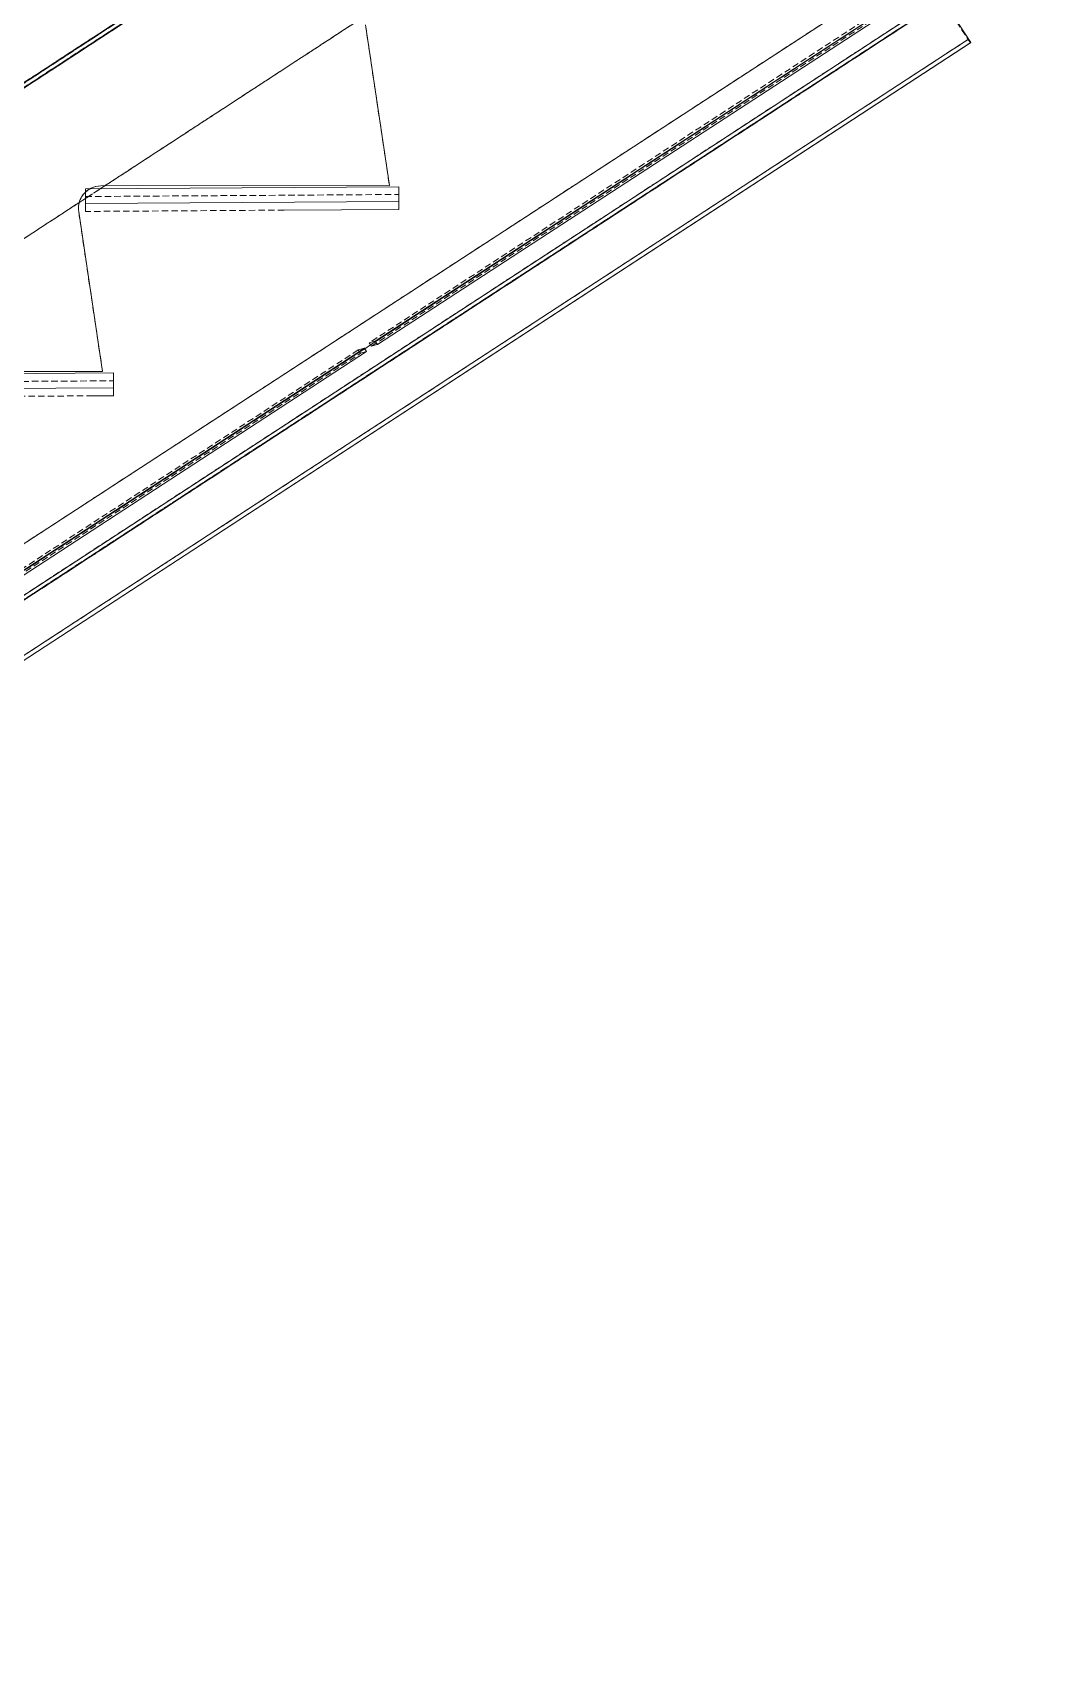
# Model space of a CAD drawing. Header units: inches. Extents: x -301 to 39679, y -468 to 370.
# Drawn here: x 2375.5 to 2414.3, y 215.7 to 279.3 of the extents above; entities that cross this region are included whole.
import ezdxf

# ---------------------------------------------------------------- set-up
doc = ezdxf.new("R2010")
doc.units = ezdxf.units.IN
doc.header["$MEASUREMENT"] = 0
doc.linetypes.add('DASHED2', pattern=[0.375, 0.25, -0.125])

msp = doc.modelspace()

# ---------------------------------------------------------------- linework, layer by layer
at = {"color": 253, "linetype": 'DASHED2', "lineweight": 0, "extrusion": (2.44897e-16, 1, 1.2238e-14)}
for p, q in [((2411.8835, 301.31806), (2290.94863, 222.41582)), ((2291.03469, 222.28391), (2411.96956, 301.18615)), ((2411.81577, 301.29765), (2291.14461, 222.56744)), ((2291.1554, 222.5509), (2411.85467, 301.29941)), ((2411.97175, 301.18774), (2291.23252, 222.41315)), ((2291.23252, 222.43674), (2411.90183, 301.16574)), ((2291.23252, 222.43701), (2411.86444, 301.14162)), ((2411.88351, 301.13), (2310.5275, 235.00172)), ((2310.52803, 235.0021), (2411.88398, 301.13035)), ((2401.71934, 294.49853), (2354.20343, 263.49746)), ((2354.20396, 263.49784), (2401.71986, 294.49891)), ((2411.88369, 278.91948), (2401.71934, 294.49853)), ((2401.71986, 294.49891), (2411.88421, 278.91986)), ((2413.57394, 284.50297), (2310.9234, 217.64642)), ((2413.99937, 283.84977), (2388.54622, 267.27207)), ((2388.59832, 267.19207), (2414.05147, 283.76977)), ((2414.05214, 283.77025), (2388.59899, 267.19254)), ((2388.63218, 267.14009), (2414.08533, 283.71779)), ((2412.83112, 281.88906), (2311.38435, 215.71353)), ((2410.74031, 280.70015), (2314.31299, 217.78752)), ((2410.7427, 280.70189), (2314.31538, 217.78926)), ((2314.3888, 217.67132), (2410.82434, 280.57794)), ((2314.40152, 217.65722), (2410.82637, 280.56824)), ((2319.62428, 221.05896), (2410.83203, 280.56615)), ((2410.83201, 280.56618), (2319.6248, 221.05934)), ((2411.89855, 278.93031), (2410.7427, 280.70189)), ((2378.28352, 273.36522), (2388.43276, 279.98575)), ((2388.43204, 279.98323), (2378.28668, 273.36523)), ((2388.40762, 279.6146), (2389.33695, 273.38127)), ((2411.79762, 279.05139), (2315.3703, 216.13876)), ((2411.79762, 279.05139), (2411.81301, 279.0626)), ((2411.88369, 278.91948), (2411.79762, 279.05139)), ((2377.53475, 272.95248), (2389.69892, 273.03287)), ((2377.53525, 272.87711), (2378.12111, 273.25928)), ((2378.1243, 273.2593), (2377.53526, 272.87506)), ((2377.53857, 272.37447), (2377.53526, 272.8751)), ((2377.759, 273.27693), (2377.75836, 273.27662)), ((2389.69892, 273.03287), (2389.69892, 273.3358)), ((2389.70274, 272.45486), (2389.69892, 273.03287)), ((2367.22516, 266.15166), (2377.2987, 272.72281)), ((2377.29801, 272.7203), (2367.22832, 266.15166)), ((2377.27619, 272.361), (2378.19956, 266.16759)), ((2385.25054, 272.42543), (2377.53857, 272.37447)), ((2377.53857, 272.37447), (2377.53857, 272.37469)), ((2388.54622, 267.27207), (2388.54704, 267.27229)), ((2388.54622, 267.27207), (2388.59832, 267.19207)), ((2388.12726, 266.99919), (2362.88359, 250.55793)), ((2362.93569, 250.47793), (2388.37584, 267.04717)), ((2388.37582, 267.04719), (2362.93635, 250.47841)), ((2362.96954, 250.42595), (2388.21321, 266.86722)), ((2388.12726, 266.99919), (2388.12808, 266.99942)), ((2388.21321, 266.86722), (2388.12726, 266.99919)), ((2388.21321, 266.86722), (2388.45025, 266.93291)), ((2378.6263, 265.80145), (2378.6263, 266.10437)), ((2366.46213, 265.72106), (2378.6263, 265.80145)), ((2377.82378, 265.21811), (2366.46595, 265.14305)), ((2378.63012, 265.22344), (2378.6263, 265.80145))]:
    msp.add_line(p, q, dxfattribs=at)
at = {"color": 0, "linetype": 'Continuous', "lineweight": 0, "extrusion": (2.44897e-16, 1, 1.2238e-14)}
for p, q in [((2291.14697, 222.56915), (2411.81813, 301.29936)), ((2411.86507, 301.14193), (2291.23303, 222.43724)), ((2291.23303, 222.43724), (2411.86507, 301.14193)), ((2310.92407, 217.6469), (2413.5746, 284.50345)), ((2388.78326, 267.33776), (2414.23641, 283.91546)), ((2414.32237, 283.78348), (2388.86922, 267.20578)), ((2314.3159, 217.78964), (2410.74322, 280.70227)), ((2314.3159, 217.78964), (2410.74322, 280.70227)), ((2410.82928, 280.57036), (2314.40196, 217.65773)), ((2410.74322, 280.70227), (2411.89907, 278.93069)), ((2388.40825, 279.61491), (2389.33758, 273.38158)), ((2315.38569, 216.14997), (2411.81301, 279.0626)), ((2315.45637, 216.00685), (2411.88369, 278.91948)), ((2315.47122, 216.01768), (2411.89855, 278.93031)), ((2411.89907, 278.93069), (2315.47175, 216.01806)), ((2411.89907, 278.93069), (2315.47175, 216.01806)), ((2364.36779, 247.91841), (2411.88369, 278.91948)), ((2411.88421, 278.91986), (2364.36831, 247.91879)), ((2411.81301, 279.0626), (2411.89907, 278.93069)), ((2411.88369, 278.91948), (2411.89907, 278.93069)), ((2411.88369, 278.91948), (2411.88421, 278.91986)), ((2411.89855, 278.93031), (2411.89907, 278.93069)), ((2377.53526, 272.87506), (2377.29801, 272.7203)), ((2377.2987, 272.72281), (2377.53525, 272.87711)), ((2389.69892, 273.3358), (2377.53475, 273.25541)), ((2377.53475, 273.25541), (2377.53475, 272.95248)), ((2377.53857, 272.6774), (2377.53475, 273.25541)), ((2377.53526, 272.8751), (2377.53475, 272.95248)), ((2378.12111, 273.25928), (2378.28352, 273.36522)), ((2378.28668, 273.36523), (2378.1243, 273.2593)), ((2389.33695, 273.38127), (2378.14034, 273.36502)), ((2389.33758, 273.38158), (2378.14097, 273.36532)), ((2389.33758, 273.38158), (2389.33695, 273.38127)), ((2389.70274, 272.75779), (2389.69892, 273.3358)), ((2377.27682, 272.3613), (2378.20019, 266.1679)), ((2377.53857, 272.6774), (2389.70274, 272.75779)), ((2377.53857, 272.37469), (2377.53857, 272.6774)), ((2389.70274, 272.45486), (2385.25054, 272.42543)), ((2389.70274, 272.75779), (2389.70274, 272.45486)), ((2388.59899, 267.19254), (2388.37582, 267.04719)), ((2388.37584, 267.04717), (2388.59832, 267.19207)), ((2388.54704, 267.27229), (2388.78326, 267.33776)), ((2388.59832, 267.19207), (2388.63218, 267.14009)), ((2388.63218, 267.14009), (2388.86922, 267.20578)), ((2388.86922, 267.20578), (2388.78326, 267.33776)), ((2363.12063, 250.62362), (2388.36429, 267.06489)), ((2388.45025, 266.93291), (2363.20658, 250.49164)), ((2388.12808, 266.99942), (2388.36429, 267.06489)), ((2388.36429, 267.06489), (2388.45025, 266.93291)), ((2378.6263, 266.10437), (2366.46213, 266.02398)), ((2378.19956, 266.16759), (2367.094, 266.15147)), ((2378.20019, 266.1679), (2367.09463, 266.15177)), ((2378.20019, 266.1679), (2378.19956, 266.16759)), ((2378.63012, 265.52636), (2378.6263, 266.10437)), ((2366.46595, 265.44597), (2378.63012, 265.52636)), ((2378.63012, 265.22344), (2377.82378, 265.21811)), ((2378.63012, 265.52636), (2378.63012, 265.22344))]:
    msp.add_line(p, q, dxfattribs=at)
at = {"color": 253, "linetype": 'DASHED2', "lineweight": 0}
for centre, major_axis, start_param, end_param in [((2378.14161, 272.49002), (-0.38293, 0.78676), 0.00000001, 1.26582311), ((2378.14225, 272.49033), (-0.38325, 0.7866), 0.050385, 0.31404943)]:
    msp.add_ellipse(centre, major_axis=major_axis, ratio=0.99999006, start_param=start_param, end_param=end_param, dxfattribs=at)
at = {"color": 0, "linetype": 'Continuous', "lineweight": 0}
for centre, start_param, end_param in [((2378.14225, 272.49033), 0.31404943, 1.26542179), ((2378.14225, 272.49033), -0.45191582, 0.050385), ((2378.14161, 272.49002), -0.45191582, -0.00040131)]:
    msp.add_ellipse(centre, major_axis=(-0.38325, 0.7866), ratio=0.99999006, start_param=start_param, end_param=end_param, dxfattribs=at)

doc.saveas('drawing.dxf')
